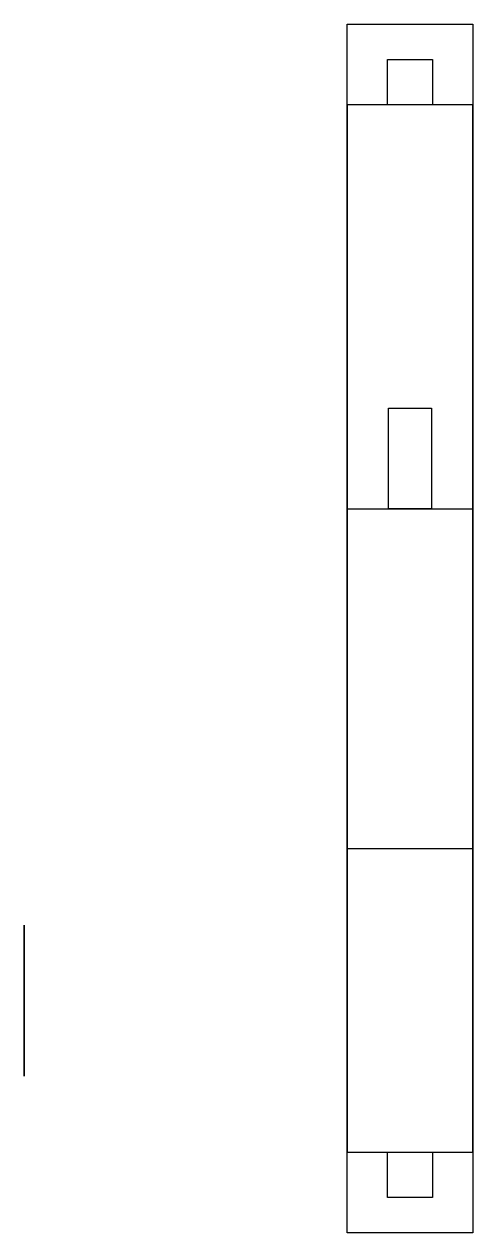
# Model space of a CAD drawing. Header units: millimetres. Extents: x -61.9 to -44.1, y 235 to 283.
import ezdxf

# ---------------------------------------------------------------- set-up
doc = ezdxf.new("R2010")
doc.units = ezdxf.units.MM

msp = doc.modelspace()

# ---------------------------------------------------------------- linework, layer by layer
at = {"extrusion": (0, 0, -1)}
msp.add_line((-45.694, 236.416), (-47.494, 236.416), dxfattribs=at)
for points in [[(44.094, 235.016), (49.094, 235.016), (49.094, 283.016), (44.094, 283.016)], [(45.694, 279.816), (47.494, 279.816), (47.494, 281.616), (45.694, 281.616)], [(44.094, 279.816), (49.094, 279.816), (49.094, 238.216), (44.094, 238.216)], [(45.744, 263.766), (47.444, 263.766), (47.444, 267.766), (45.744, 267.766)], [(44.094, 250.266), (49.094, 250.266), (49.094, 263.766), (44.094, 263.766)], [(45.694, 236.416), (47.494, 236.416), (47.494, 238.216), (45.694, 238.216)]]:
    msp.add_lwpolyline(points, close=True, dxfattribs=at)
at = {"extrusion": (1, 0, 0)}
msp.add_circle((244.241, 8.5, -61.938), 3, dxfattribs=at)

doc.saveas('drawing.dxf')
